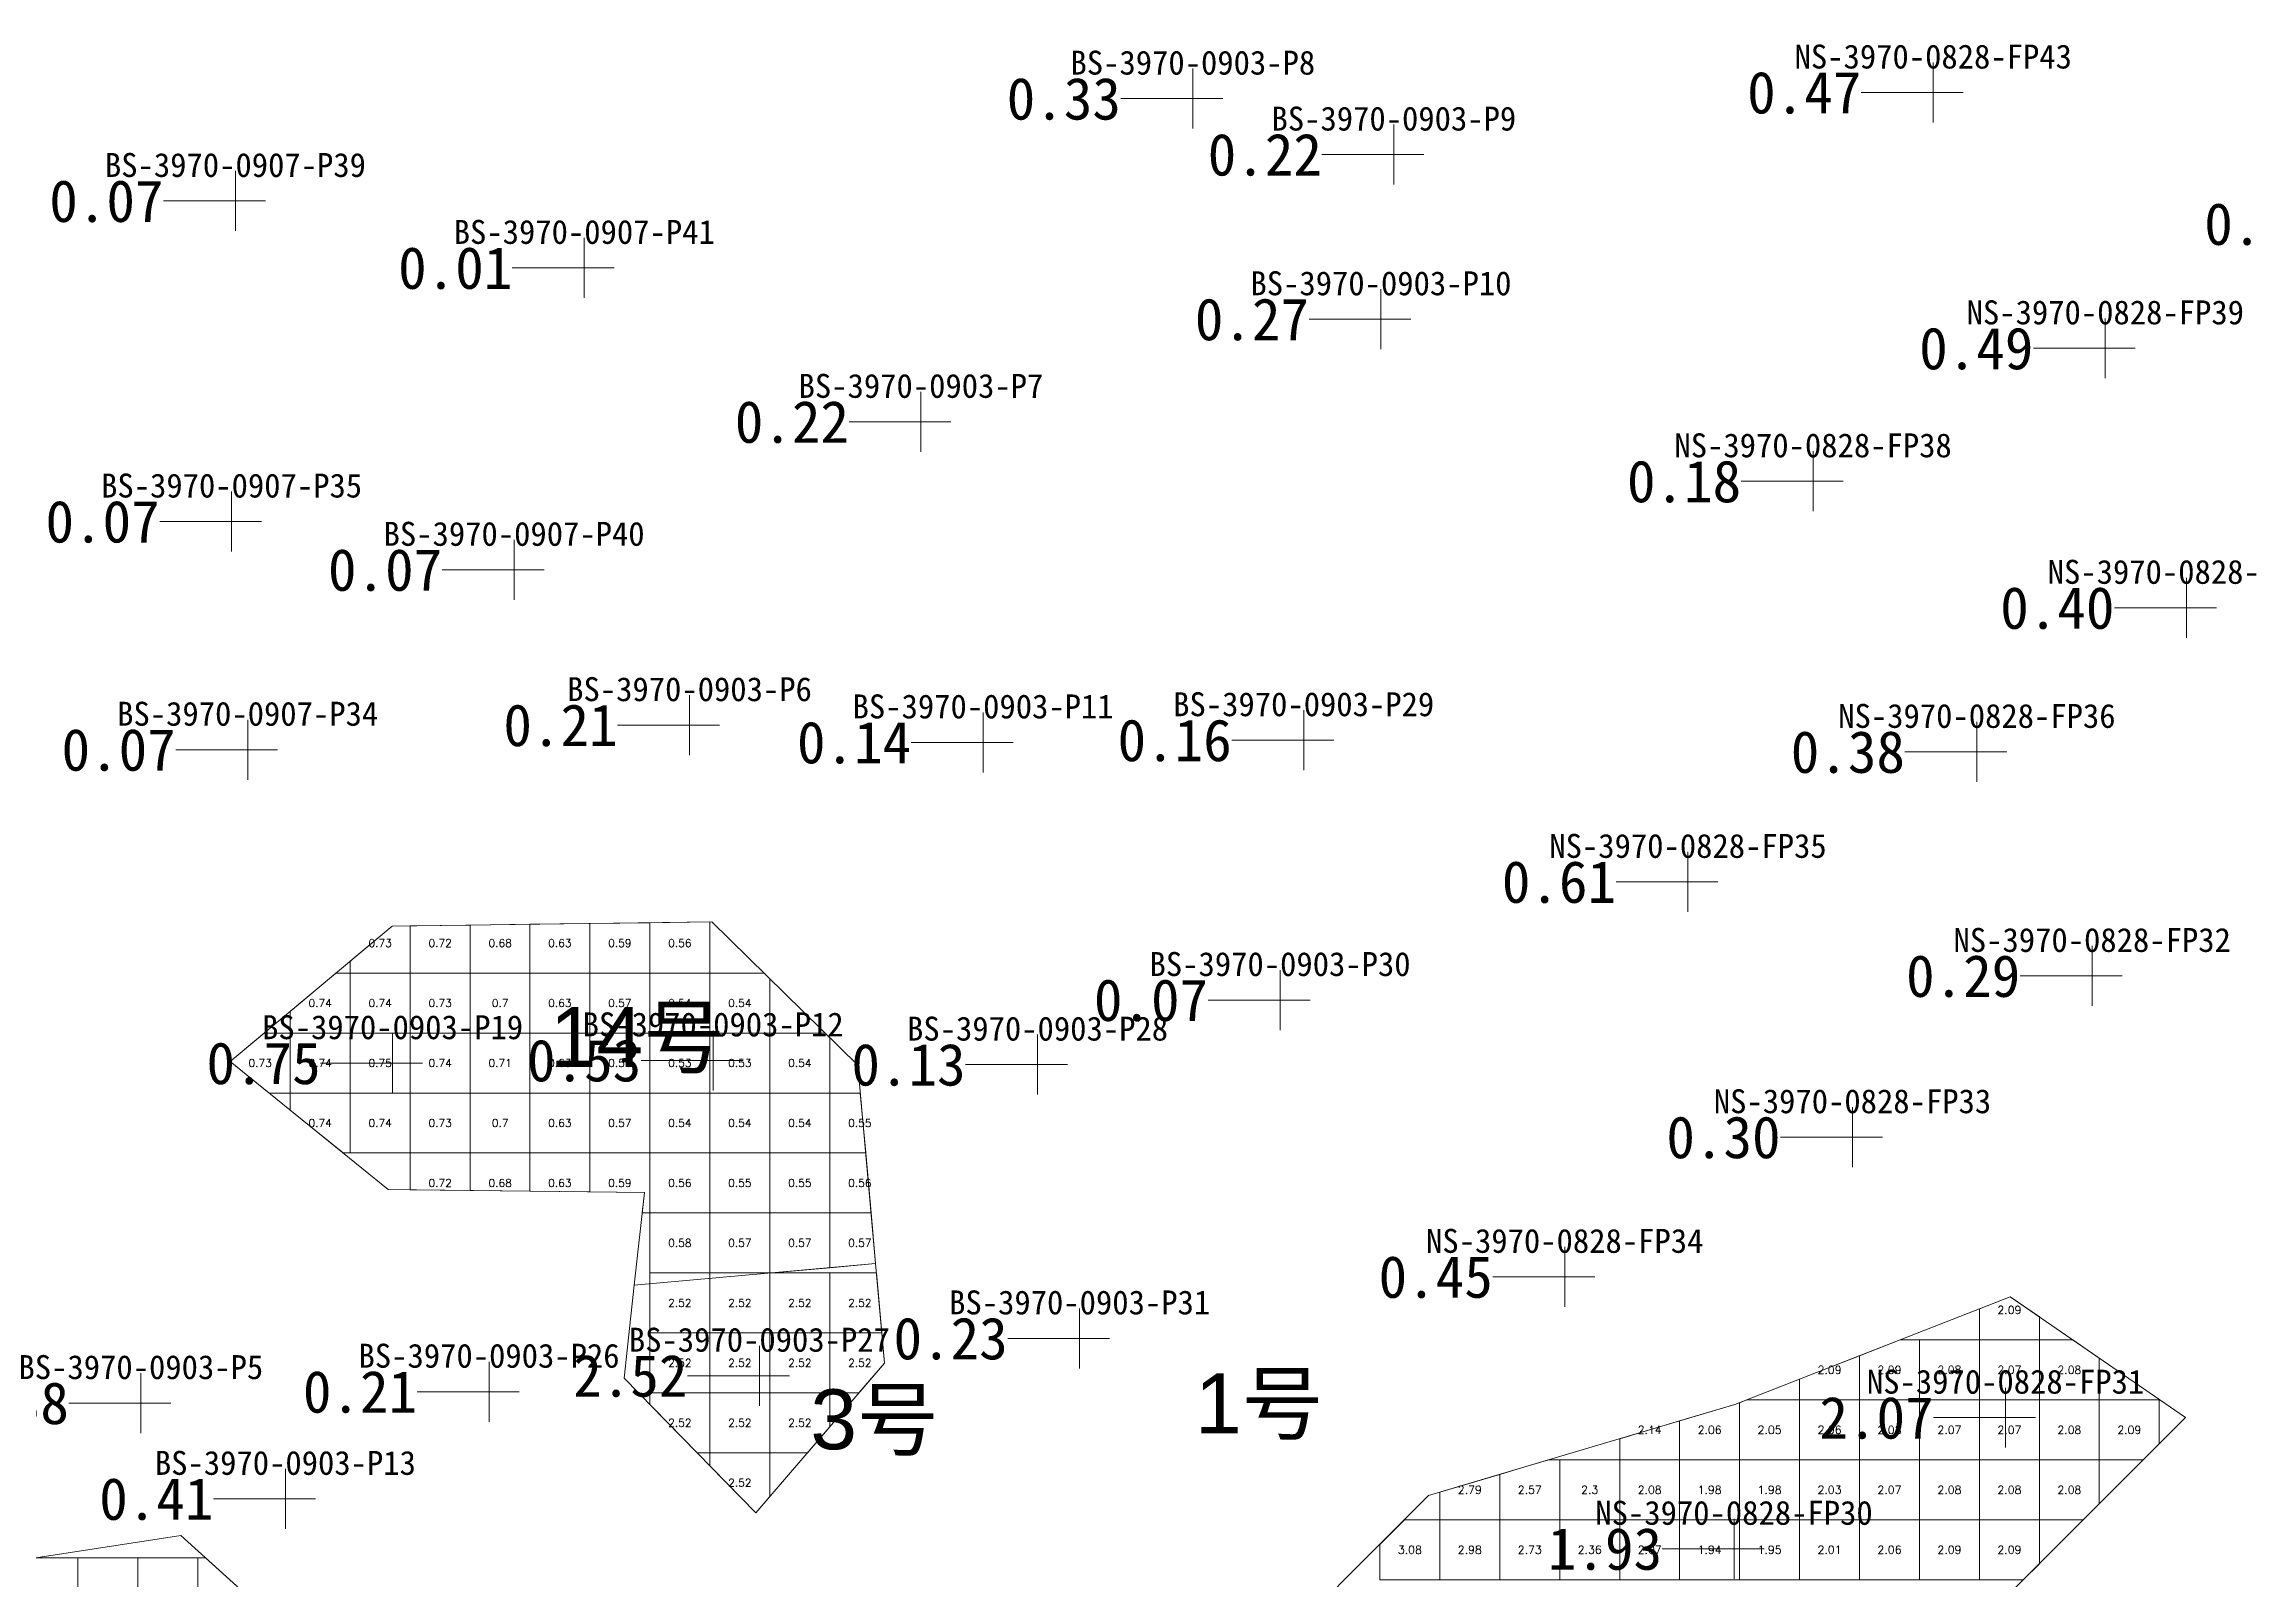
# Model space of a CAD drawing. Header units: inches. Extents: x 469759 to 470079, y 4349683 to 4349873.
# Drawn here: x 469968.78 to 470005.6, y 4349733.58 to 4349759.17 of the extents above; entities that cross this region are included whole.
import ezdxf
from ezdxf.enums import TextEntityAlignment as Align

# ---------------------------------------------------------------- set-up
doc = ezdxf.new("R2010")
doc.units = ezdxf.units.IN
doc.header["$MEASUREMENT"] = 0
for name, color, linetype, lineweight in [('3.000-999.000', 7, 'Continuous', 0), ('孔口文字', 7, 'Continuous', 0), ('点', 7, 'Continuous', 0), ('爆区方格网', 7, 'Continuous', 0), ('线条', 7, 'Continuous', 0), ('钻孔', 7, 'Continuous', 0)]:
    doc.layers.add(name, color=color, linetype=linetype, lineweight=lineweight)
doc.styles.add('3dmine_textStyle_1', font='txt.shx', dxfattribs={"height": 1, "bigfont": 'gbcbig.shx'})
doc.styles.add('3dmine_textStyle_2', font='arial.ttf', dxfattribs={"height": 1})
doc.styles.add('3dmine_textStyle_3', font='SimSun.ttf', dxfattribs={"height": 1})

msp = doc.modelspace()

# ---------------------------------------------------------------- hatches: boundary and pattern name
at = {"layer": '钻孔', "linetype": 'Continuous', "lineweight": 0, "true_color": 0x808080, "extrusion": (0, 1, 0)}
for points in [[(-469988.941, 3960.463), (-469987.941, 3960.463), (-469987.941, 3971.463), (-469988.941, 3971.463)], [(-470001.291, 3960.295), (-470000.291, 3960.295), (-470000.291, 3971.295), (-470001.291, 3971.295)], [(-469992.294, 3960.313), (-469991.294, 3960.313), (-469991.294, 3971.313), (-469992.294, 3971.313)], [(-469972.972, 3959.955), (-469971.972, 3959.955), (-469971.972, 3971.955), (-469972.972, 3971.955)], [(-469978.79, 3959.766), (-469977.79, 3959.766), (-469977.79, 3971.766), (-469978.79, 3971.766)], [(-469992.079, 3960.176), (-469991.079, 3960.176), (-469991.079, 3971.176), (-469992.079, 3971.176)], [(-470004.161, 3960.343), (-470003.161, 3960.343), (-470003.161, 3971.343), (-470004.161, 3971.343)], [(-469984.406, 3959.621), (-469983.406, 3959.621), (-469983.406, 3971.621), (-469984.406, 3971.621)], [(-469999.287, 3960.428), (-469998.287, 3960.428), (-469998.287, 3971.428), (-469999.287, 3971.428)], [(-469972.908, 3959.751), (-469971.908, 3959.751), (-469971.908, 3971.751), (-469972.908, 3971.751)], [(-469977.62, 3959.794), (-469976.62, 3959.794), (-469976.62, 3971.794), (-469977.62, 3971.794)], [(-470005.513, 3960.138), (-470004.513, 3960.138), (-470004.513, 3971.138), (-470005.513, 3971.138)], [(-469980.546, 3959.623), (-469979.546, 3959.623), (-469979.546, 3971.623), (-469980.546, 3971.623)], [(-469985.443, 3959.704), (-469984.443, 3959.704), (-469984.443, 3971.704), (-469985.443, 3971.704)], [(-469990.79, 3960.279), (-469989.79, 3960.279), (-469989.79, 3971.279), (-469990.79, 3971.279)], [(-469973.176, 3960.165), (-469972.176, 3960.165), (-469972.176, 3972.165), (-469973.176, 3972.165)], [(-470002.019, 3960.085), (-470001.019, 3960.085), (-470001.019, 3971.085), (-470002.019, 3971.085)], [(-470003.942, 3960.449), (-470002.942, 3960.449), (-470002.942, 3971.449), (-470003.942, 3971.449)], [(-469990.396, 3960.21), (-469989.396, 3960.21), (-469989.396, 3971.21), (-469990.396, 3971.21)], [(-469986.351, 3960.236), (-469985.351, 3960.236), (-469985.351, 3971.236), (-469986.351, 3971.236)], [(-469999.944, 3960.209), (-469998.944, 3960.209), (-469998.944, 3971.209), (-469999.944, 3971.209)], [(-469995.144, 3960.001), (-469994.144, 3960.001), (-469994.144, 3971.001), (-469995.144, 3971.001)], [(-469987.053, 3960.152), (-469986.053, 3960.152), (-469986.053, 3971.152), (-469987.053, 3971.152)], [(-469971.394, 3960.247), (-469970.394, 3960.247), (-469970.394, 3971.247), (-469971.394, 3971.247)], [(-469977.202, 3960.218), (-469976.202, 3960.218), (-469976.202, 3971.218), (-469977.202, 3971.218)], [(-469973.805, 3960.489), (-469972.805, 3960.489), (-469972.805, 3971.489), (-469973.805, 3971.489)]]:
    msp.add_hatch(color=8, dxfattribs=at).paths.add_polyline_path(points, flags=0)
at = {"layer": '钻孔', "linetype": 'Continuous', "lineweight": 0, "true_color": 0x00ffff, "extrusion": (0, 1, 0)}
for points in [[(-469997.2, 3960.264), (-469996.2, 3960.264), (-469996.2, 3971.264), (-469997.2, 3971.264)], [(-469975.593, 3959.671), (-469974.593, 3959.671), (-469974.593, 3971.671), (-469975.593, 3971.671)], [(-469980.94, 3960.422), (-469979.94, 3960.422), (-469979.94, 3971.422), (-469980.94, 3971.422)]]:
    msp.add_hatch(color=4, dxfattribs=at).paths.add_polyline_path(points, flags=0)
at = {"layer": '钻孔', "linetype": 'Continuous', "lineweight": 0, "true_color": 0xff0000, "extrusion": (0, 1, 0)}
for points in [[(-469981.711, 3960.212), (-469980.711, 3960.212), (-469980.711, 3971.212), (-469981.711, 3971.212)], [(-470002.497, 3960.029), (-470001.497, 3960.029), (-470001.497, 3971.029), (-470002.497, 3971.029)], [(-469997.968, 3960.006), (-469996.968, 3960.006), (-469996.968, 3971.006), (-469997.968, 3971.006)]]:
    msp.add_hatch(color=1, dxfattribs=at).paths.add_polyline_path(points, flags=0)

# ---------------------------------------------------------------- linework, layer by layer
at = {"color": 4, "linetype": 'Continuous', "lineweight": 0, "true_color": 0x00ffff, "elevation": 1985.963}
for points in [[(469974.584, 4349744.462), (469979.916, 4349744.534), (469982.353, 4349742.146), (469982.65, 4349738.833), (469978.624, 4349738.472), (469978.793, 4349740.022), (469974.522, 4349740.07), (469971.884, 4349742.203), (469974.584, 4349744.462)], [(469973.153, 4349732.408), (469971.088, 4349729.409), (469971.519, 4349727.776), (469968.46, 4349724.612), (469968.636, 4349720.901), (469967.605, 4349718.34), (469970.314, 4349716.603), (469968.57, 4349714.27), (469962.982, 4349716.896), (469960.598, 4349716.278), (469958.095, 4349713.746), (469954.885, 4349715.336), (469951.689, 4349718.375), (469955.859, 4349723.342), (469957.853, 4349725.735), (469962.88, 4349731.064), (469965.889, 4349733.504), (469971.06, 4349734.297), (469973.153, 4349732.408)]]:
    msp.add_lwpolyline(points, dxfattribs=at)
at = {"color": 1, "linetype": 'Continuous', "lineweight": 0, "true_color": 0xff0000, "elevation": 1985.963}
msp.add_lwpolyline([(469982.65, 4349738.833), (469982.799, 4349737.175), (469980.651, 4349734.677), (469978.455, 4349736.921), (469978.624, 4349738.472), (469982.65, 4349738.833)], dxfattribs=at)
at = {"layer": '3.000-999.000', "color": 1, "linetype": 'Continuous', "lineweight": 0, "true_color": 0xff0000}
msp.add_lwpolyline([(470004.497, 4349736.264), (470001.497, 4349733.264), (470000.348, 4349732.861), (469995.23, 4349731.07), (469988.06, 4349728.559), (469988.874, 4349731.964), (469991.874, 4349734.964), (469993.424, 4349735.425), (469996.98, 4349736.482), (469998.342, 4349737.015), (470001.576, 4349738.278), (470004.497, 4349736.264)], dxfattribs=at)
at = {"layer": '点', "color": 138, "linetype": 'Continuous', "lineweight": 0, "true_color": 0x004c4c}
for points, elevation in [([(469987.941, 4349757.765), (469987.941, 4349758.765)], 3971.463), ([(470000.291, 4349757.867), (470000.291, 4349758.867)], 3971.295), ([(469988.441, 4349758.265), (469987.441, 4349758.265)], 3971.463), ([(470000.791, 4349758.367), (469999.791, 4349758.367)], 3971.295), ([(469991.294, 4349756.832), (469991.294, 4349757.832)], 3971.313), ([(469991.794, 4349757.332), (469990.794, 4349757.332)], 3971.313), ([(469971.972, 4349756.058), (469971.972, 4349757.058)], 3971.955), ([(469972.472, 4349756.558), (469971.472, 4349756.558)], 3971.955), ([(469977.79, 4349754.942), (469977.79, 4349755.942)], 3971.766), ([(469978.29, 4349755.442), (469977.29, 4349755.442)], 3971.766), ([(469991.079, 4349754.085), (469991.079, 4349755.085)], 3971.176), ([(469991.579, 4349754.585), (469990.579, 4349754.585)], 3971.176), ([(470003.161, 4349753.6), (470003.161, 4349754.6)], 3971.343), ([(470003.661, 4349754.1), (470002.661, 4349754.1)], 3971.343), ([(469983.406, 4349752.374), (469983.406, 4349753.374)], 3971.621), ([(469983.906, 4349752.874), (469982.906, 4349752.874)], 3971.621), ([(469998.287, 4349751.382), (469998.287, 4349752.382)], 3971.428), ([(469971.908, 4349750.711), (469971.908, 4349751.711)], 3971.751), ([(469998.787, 4349751.882), (469997.787, 4349751.882)], 3971.428), ([(469972.408, 4349751.211), (469971.408, 4349751.211)], 3971.751), ([(469976.62, 4349749.906), (469976.62, 4349750.906)], 3971.794), ([(469977.12, 4349750.406), (469976.12, 4349750.406)], 3971.794), ([(470004.513, 4349749.272), (470004.513, 4349750.272)], 3971.138), ([(470005.013, 4349749.772), (470004.013, 4349749.772)], 3971.138), ([(469979.546, 4349747.315), (469979.546, 4349748.315)], 3971.623), ([(469972.176, 4349746.905), (469972.176, 4349747.905)], 3972.165), ([(469984.443, 4349747.027), (469984.443, 4349748.027)], 3971.704), ([(469989.79, 4349747.064), (469989.79, 4349748.064)], 3971.279), ([(470001.019, 4349746.869), (470001.019, 4349747.869)], 3971.085), ([(469980.046, 4349747.815), (469979.046, 4349747.815)], 3971.623), ([(469984.943, 4349747.527), (469983.943, 4349747.527)], 3971.704), ([(469990.29, 4349747.564), (469989.29, 4349747.564)], 3971.279), ([(469972.676, 4349747.405), (469971.676, 4349747.405)], 3972.165), ([(470001.519, 4349747.369), (470000.519, 4349747.369)], 3971.085), ([(469996.2, 4349744.701), (469996.2, 4349745.701)], 3971.264), ([(469996.7, 4349745.201), (469995.7, 4349745.201)], 3971.264), ([(470002.942, 4349743.132), (470002.942, 4349744.132)], 3971.449), ([(469989.396, 4349742.73), (469989.396, 4349743.73)], 3971.21), ([(470003.442, 4349743.632), (470002.442, 4349743.632)], 3971.449), ([(469989.896, 4349743.23), (469988.896, 4349743.23)], 3971.21), ([(469979.94, 4349741.723), (469979.94, 4349742.723)], 3971.422), ([(469974.593, 4349741.677), (469974.593, 4349742.677)], 3971.671), ([(469985.351, 4349741.653), (469985.351, 4349742.653)], 3971.236), ([(469975.093, 4349742.177), (469974.093, 4349742.177)], 3971.671), ([(469980.44, 4349742.223), (469979.44, 4349742.223)], 3971.422), ([(469985.851, 4349742.153), (469984.851, 4349742.153)], 3971.236), ([(469998.944, 4349740.442), (469998.944, 4349741.442)], 3971.209), ([(469999.444, 4349740.942), (469998.444, 4349740.942)], 3971.209), ([(469994.144, 4349738.113), (469994.144, 4349739.113)], 3971.001), ([(469994.644, 4349738.613), (469993.644, 4349738.613)], 3971.001), ([(469986.053, 4349737.086), (469986.053, 4349738.086)], 3971.152), ([(469986.553, 4349737.586), (469985.553, 4349737.586)], 3971.152), ([(469976.202, 4349736.197), (469976.202, 4349737.197)], 3971.218), ([(469980.711, 4349736.464), (469980.711, 4349737.464)], 3971.212), ([(469970.394, 4349736.007), (469970.394, 4349737.007)], 3971.247), ([(469981.211, 4349736.964), (469980.211, 4349736.964)], 3971.212), ([(469970.894, 4349736.507), (469969.894, 4349736.507)], 3971.247), ([(469976.702, 4349736.697), (469975.702, 4349736.697)], 3971.218), ([(470001.497, 4349735.764), (470001.497, 4349736.764)], 3971.029), ([(470001.997, 4349736.264), (470000.997, 4349736.264)], 3971.029), ([(469972.805, 4349734.41), (469972.805, 4349735.41)], 3971.489), ([(469973.305, 4349734.91), (469972.305, 4349734.91)], 3971.489), ([(469996.968, 4349733.577), (469996.968, 4349734.577)], 3971.006), ([(469997.468, 4349734.077), (469996.468, 4349734.077)], 3971.006)]:
    msp.add_lwpolyline(points, dxfattribs=dict(at, elevation=elevation))
at = {"layer": '爆区方格网', "color": 4, "linetype": 'Continuous', "lineweight": 0, "true_color": 0x00ffff}
for points, elevation in [([(469974.885, 4349743.679), (469973.885, 4349743.679), (469973.885, 4349743.877), (469974.584, 4349744.462), (469974.885, 4349744.466), (469974.885, 4349743.679)], 3971.671), ([(469975.885, 4349743.679), (469974.885, 4349743.679), (469974.885, 4349744.466), (469975.885, 4349744.48), (469975.885, 4349743.679)], 3971.671), ([(469976.885, 4349743.679), (469975.885, 4349743.679), (469975.885, 4349744.48), (469976.885, 4349744.493), (469976.885, 4349743.679)], 3971.671), ([(469977.885, 4349743.679), (469976.885, 4349743.679), (469976.885, 4349744.493), (469977.885, 4349744.507), (469977.885, 4349743.679)], 3971.671), ([(469978.885, 4349743.679), (469977.885, 4349743.679), (469977.885, 4349744.507), (469978.885, 4349744.52), (469978.885, 4349743.679)], 3971.671), ([(469979.885, 4349743.679), (469978.885, 4349743.679), (469978.885, 4349744.52), (469979.885, 4349744.534), (469979.885, 4349743.679)], 3971.671), ([(469973.885, 4349742.679), (469972.885, 4349742.679), (469972.885, 4349743.04), (469973.648, 4349743.679), (469973.885, 4349743.679), (469973.885, 4349742.679)], 3971.671), ([(469974.885, 4349742.679), (469973.885, 4349742.679), (469973.885, 4349743.679), (469974.885, 4349743.679), (469974.885, 4349742.679)], 3971.671), ([(469975.885, 4349742.679), (469974.885, 4349742.679), (469974.885, 4349743.679), (469975.885, 4349743.679), (469975.885, 4349742.679)], 3971.671), ([(469976.885, 4349742.679), (469975.885, 4349742.679), (469975.885, 4349743.679), (469976.885, 4349743.679), (469976.885, 4349742.679)], 3971.671), ([(469977.885, 4349742.679), (469976.885, 4349742.679), (469976.885, 4349743.679), (469977.885, 4349743.679), (469977.885, 4349742.679)], 3971.671), ([(469978.885, 4349742.679), (469977.885, 4349742.679), (469977.885, 4349743.679), (469978.885, 4349743.679), (469978.885, 4349742.679)], 3971.671), ([(469979.885, 4349742.679), (469978.885, 4349742.679), (469978.885, 4349743.679), (469979.885, 4349743.679), (469979.885, 4349742.679)], 3971.671), ([(469980.885, 4349743.584), (469980.885, 4349742.679), (469979.885, 4349742.679), (469979.885, 4349743.679), (469980.789, 4349743.679), (469980.885, 4349743.584)], 3971.671), ([(469972.885, 4349741.679), (469972.533, 4349741.679), (469971.885, 4349742.202), (469971.885, 4349742.204), (469972.452, 4349742.679), (469972.885, 4349742.679), (469972.885, 4349741.679)], 3971.671), ([(469973.885, 4349741.679), (469972.885, 4349741.679), (469972.885, 4349742.679), (469973.885, 4349742.679), (469973.885, 4349741.679)], 3971.671), ([(469974.885, 4349741.679), (469973.885, 4349741.679), (469973.885, 4349742.679), (469974.885, 4349742.679), (469974.885, 4349741.679)], 3971.671), ([(469975.885, 4349741.679), (469974.885, 4349741.679), (469974.885, 4349742.679), (469975.885, 4349742.679), (469975.885, 4349741.679)], 3971.671), ([(469976.885, 4349741.679), (469975.885, 4349741.679), (469975.885, 4349742.679), (469976.885, 4349742.679), (469976.885, 4349741.679)], 3971.671), ([(469977.885, 4349741.679), (469976.885, 4349741.679), (469976.885, 4349742.679), (469977.885, 4349742.679), (469977.885, 4349741.679)], 3971.671), ([(469978.885, 4349741.679), (469977.885, 4349741.679), (469977.885, 4349742.679), (469978.885, 4349742.679), (469978.885, 4349741.679)], 3971.671), ([(469979.885, 4349741.679), (469978.885, 4349741.679), (469978.885, 4349742.679), (469979.885, 4349742.679), (469979.885, 4349741.679)], 3971.671), ([(469980.885, 4349741.679), (469979.885, 4349741.679), (469979.885, 4349742.679), (469980.885, 4349742.679), (469980.885, 4349741.679)], 3971.671), ([(469981.885, 4349742.604), (469981.885, 4349741.679), (469980.885, 4349741.679), (469980.885, 4349742.679), (469981.809, 4349742.679), (469981.885, 4349742.604)], 3971.671), ([(469973.885, 4349740.679), (469973.77, 4349740.679), (469972.885, 4349741.394), (469972.885, 4349741.679), (469973.885, 4349741.679), (469973.885, 4349740.679)], 3971.671), ([(469974.885, 4349740.679), (469973.885, 4349740.679), (469973.885, 4349741.679), (469974.885, 4349741.679), (469974.885, 4349740.679)], 3971.671), ([(469975.885, 4349740.679), (469974.885, 4349740.679), (469974.885, 4349741.679), (469975.885, 4349741.679), (469975.885, 4349740.679)], 3971.671), ([(469976.885, 4349740.679), (469975.885, 4349740.679), (469975.885, 4349741.679), (469976.885, 4349741.679), (469976.885, 4349740.679)], 3971.671), ([(469977.885, 4349740.679), (469976.885, 4349740.679), (469976.885, 4349741.679), (469977.885, 4349741.679), (469977.885, 4349740.679)], 3971.671), ([(469978.885, 4349740.679), (469977.885, 4349740.679), (469977.885, 4349741.679), (469978.885, 4349741.679), (469978.885, 4349740.679)], 3971.671), ([(469979.885, 4349740.679), (469978.885, 4349740.679), (469978.885, 4349741.679), (469979.885, 4349741.679), (469979.885, 4349740.679)], 3971.671), ([(469980.885, 4349740.679), (469979.885, 4349740.679), (469979.885, 4349741.679), (469980.885, 4349741.679), (469980.885, 4349740.679)], 3971.671), ([(469981.885, 4349740.679), (469980.885, 4349740.679), (469980.885, 4349741.679), (469981.885, 4349741.679), (469981.885, 4349740.679)], 3971.671), ([(469982.484, 4349740.679), (469981.885, 4349740.679), (469981.885, 4349741.679), (469982.394, 4349741.679), (469982.484, 4349740.679)], 3971.671), ([(469975.885, 4349740.055), (469974.885, 4349740.066), (469974.885, 4349740.679), (469975.885, 4349740.679), (469975.885, 4349740.055)], 3971.671), ([(469976.885, 4349740.044), (469975.885, 4349740.055), (469975.885, 4349740.679), (469976.885, 4349740.679), (469976.885, 4349740.044)], 3971.671), ([(469977.885, 4349740.033), (469976.885, 4349740.044), (469976.885, 4349740.679), (469977.885, 4349740.679), (469977.885, 4349740.033)], 3971.671), ([(469978.885, 4349739.679), (469978.756, 4349739.679), (469978.793, 4349740.022), (469977.885, 4349740.033), (469977.885, 4349740.679), (469978.885, 4349740.679), (469978.885, 4349739.679)], 3971.671), ([(469979.885, 4349739.679), (469978.885, 4349739.679), (469978.885, 4349740.679), (469979.885, 4349740.679), (469979.885, 4349739.679)], 3971.671), ([(469980.885, 4349739.679), (469979.885, 4349739.679), (469979.885, 4349740.679), (469980.885, 4349740.679), (469980.885, 4349739.679)], 3971.671), ([(469981.885, 4349739.679), (469980.885, 4349739.679), (469980.885, 4349740.679), (469981.885, 4349740.679), (469981.885, 4349739.679)], 3971.671), ([(469982.574, 4349739.679), (469981.885, 4349739.679), (469981.885, 4349740.679), (469982.484, 4349740.679), (469982.574, 4349739.679)], 3971.671), ([(469979.885, 4349738.679), (469978.885, 4349738.679), (469978.885, 4349739.679), (469979.885, 4349739.679), (469979.885, 4349738.679)], 3971.671), ([(469980.885, 4349738.679), (469979.885, 4349738.679), (469979.885, 4349739.679), (469980.885, 4349739.679), (469980.885, 4349738.679)], 3971.671), ([(469981.885, 4349738.764), (469980.93, 4349738.679), (469980.885, 4349738.679), (469980.885, 4349739.679), (469981.885, 4349739.679), (469981.885, 4349738.764)], 3971.671), ([(469982.65, 4349738.833), (469981.885, 4349738.764), (469981.885, 4349739.679), (469982.574, 4349739.679), (469982.65, 4349738.833)], 3971.671), ([(469969.344, 4349732.924), (469968.344, 4349732.924), (469968.344, 4349733.88), (469968.627, 4349733.924), (469969.344, 4349733.924), (469969.344, 4349732.924)], 3971.501), ([(469970.344, 4349732.924), (469969.344, 4349732.924), (469969.344, 4349733.924), (469970.344, 4349733.924), (469970.344, 4349732.924)], 3971.501), ([(469971.344, 4349732.924), (469970.344, 4349732.924), (469970.344, 4349733.924), (469971.344, 4349733.924), (469971.344, 4349732.924)], 3971.501), ([(469972.344, 4349733.138), (469972.344, 4349732.924), (469971.344, 4349732.924), (469971.344, 4349733.924), (469971.473, 4349733.924), (469972.344, 4349733.138)], 3971.501)]:
    msp.add_lwpolyline(points, dxfattribs=dict(at, elevation=elevation))
at = {"layer": '爆区方格网', "color": 1, "linetype": 'Continuous', "lineweight": 0, "true_color": 0xff0000}
for points, elevation in [([(469979.885, 4349737.678), (469978.885, 4349737.678), (469978.885, 4349738.678), (469979.885, 4349738.678), (469979.885, 4349737.678)], 3971.212), ([(469980.885, 4349737.678), (469979.885, 4349737.678), (469979.885, 4349738.678), (469980.885, 4349738.678), (469980.885, 4349737.678)], 3971.212), ([(469981.885, 4349737.678), (469980.885, 4349737.678), (469980.885, 4349738.678), (469981.885, 4349738.678), (469981.885, 4349737.678)], 3971.212), ([(469982.754, 4349737.678), (469981.885, 4349737.678), (469981.885, 4349738.678), (469982.664, 4349738.678), (469982.754, 4349737.678)], 3971.212), ([(470002.061, 4349737.944), (470002.061, 4349737.56), (470001.061, 4349737.56), (470001.061, 4349738.077), (470001.576, 4349738.278), (470002.061, 4349737.944)], 3971.029), ([(469979.885, 4349736.678), (469978.885, 4349736.678), (469978.885, 4349737.678), (469979.885, 4349737.678), (469979.885, 4349736.678)], 3971.212), ([(469980.885, 4349736.678), (469979.885, 4349736.678), (469979.885, 4349737.678), (469980.885, 4349737.678), (469980.885, 4349736.678)], 3971.212), ([(469981.885, 4349736.678), (469980.885, 4349736.678), (469980.885, 4349737.678), (469981.885, 4349737.678), (469981.885, 4349736.678)], 3971.212), ([(469982.799, 4349737.175), (469982.372, 4349736.678), (469981.885, 4349736.678), (469981.885, 4349737.678), (469982.754, 4349737.678), (469982.799, 4349737.175)], 3971.212), ([(470000.061, 4349736.56), (469999.061, 4349736.56), (469999.061, 4349737.296), (469999.738, 4349737.56), (470000.061, 4349737.56), (470000.061, 4349736.56)], 3971.029), ([(470001.061, 4349736.56), (470000.061, 4349736.56), (470000.061, 4349737.56), (470001.061, 4349737.56), (470001.061, 4349736.56)], 3971.029), ([(470002.061, 4349736.56), (470001.061, 4349736.56), (470001.061, 4349737.56), (470002.061, 4349737.56), (470002.061, 4349736.56)], 3971.029), ([(470003.061, 4349737.254), (470003.061, 4349736.56), (470002.061, 4349736.56), (470002.061, 4349737.56), (470002.617, 4349737.56), (470003.061, 4349737.254)], 3971.029), ([(469999.061, 4349736.56), (469998.061, 4349736.56), (469998.061, 4349736.905), (469998.342, 4349737.015), (469999.061, 4349737.296), (469999.061, 4349736.56)], 3971.029), ([(469979.885, 4349735.678), (469979.672, 4349735.678), (469978.885, 4349736.482), (469978.885, 4349736.678), (469979.885, 4349736.678), (469979.885, 4349735.678)], 3971.212), ([(469980.885, 4349735.678), (469979.885, 4349735.678), (469979.885, 4349736.678), (469980.885, 4349736.678), (469980.885, 4349735.678)], 3971.212), ([(469981.885, 4349736.112), (469981.512, 4349735.678), (469980.885, 4349735.678), (469980.885, 4349736.678), (469981.885, 4349736.678), (469981.885, 4349736.112)], 3971.212), ([(469997.061, 4349735.56), (469996.061, 4349735.56), (469996.061, 4349736.209), (469996.98, 4349736.482), (469997.061, 4349736.514), (469997.061, 4349735.56)], 3971.029), ([(469998.061, 4349735.56), (469997.061, 4349735.56), (469997.061, 4349736.514), (469997.179, 4349736.56), (469998.061, 4349736.56), (469998.061, 4349735.56)], 3971.029), ([(469999.061, 4349735.56), (469998.061, 4349735.56), (469998.061, 4349736.56), (469999.061, 4349736.56), (469999.061, 4349735.56)], 3971.029), ([(470000.061, 4349735.56), (469999.061, 4349735.56), (469999.061, 4349736.56), (470000.061, 4349736.56), (470000.061, 4349735.56)], 3971.029), ([(470001.061, 4349735.56), (470000.061, 4349735.56), (470000.061, 4349736.56), (470001.061, 4349736.56), (470001.061, 4349735.56)], 3971.029), ([(470002.061, 4349735.56), (470001.061, 4349735.56), (470001.061, 4349736.56), (470002.061, 4349736.56), (470002.061, 4349735.56)], 3971.029), ([(470003.061, 4349735.56), (470002.061, 4349735.56), (470002.061, 4349736.56), (470003.061, 4349736.56), (470003.061, 4349735.56)], 3971.029), ([(470004.061, 4349735.828), (470003.793, 4349735.56), (470003.061, 4349735.56), (470003.061, 4349736.56), (470004.061, 4349736.56), (470004.061, 4349735.828)], 3971.029), ([(469996.061, 4349735.56), (469995.061, 4349735.56), (469995.061, 4349735.912), (469996.061, 4349736.209), (469996.061, 4349735.56)], 3971.029), ([(469980.885, 4349734.948), (469980.652, 4349734.678), (469980.65, 4349734.678), (469979.885, 4349735.46), (469979.885, 4349735.678), (469980.885, 4349735.678), (469980.885, 4349734.948)], 3971.212), ([(469994.061, 4349734.56), (469993.061, 4349734.56), (469993.061, 4349735.317), (469993.424, 4349735.425), (469993.879, 4349735.56), (469994.061, 4349735.56), (469994.061, 4349734.56)], 3971.029), ([(469995.061, 4349734.56), (469994.061, 4349734.56), (469994.061, 4349735.56), (469995.061, 4349735.56), (469995.061, 4349734.56)], 3971.029), ([(469996.061, 4349734.56), (469995.061, 4349734.56), (469995.061, 4349735.56), (469996.061, 4349735.56), (469996.061, 4349734.56)], 3971.029), ([(469997.061, 4349734.56), (469996.061, 4349734.56), (469996.061, 4349735.56), (469997.061, 4349735.56), (469997.061, 4349734.56)], 3971.029), ([(469998.061, 4349734.56), (469997.061, 4349734.56), (469997.061, 4349735.56), (469998.061, 4349735.56), (469998.061, 4349734.56)], 3971.029), ([(469999.061, 4349734.56), (469998.061, 4349734.56), (469998.061, 4349735.56), (469999.061, 4349735.56), (469999.061, 4349734.56)], 3971.029), ([(470000.061, 4349734.56), (469999.061, 4349734.56), (469999.061, 4349735.56), (470000.061, 4349735.56), (470000.061, 4349734.56)], 3971.029), ([(470001.061, 4349734.56), (470000.061, 4349734.56), (470000.061, 4349735.56), (470001.061, 4349735.56), (470001.061, 4349734.56)], 3971.029), ([(470002.061, 4349734.56), (470001.061, 4349734.56), (470001.061, 4349735.56), (470002.061, 4349735.56), (470002.061, 4349734.56)], 3971.029), ([(470003.061, 4349734.828), (470002.793, 4349734.56), (470002.061, 4349734.56), (470002.061, 4349735.56), (470003.061, 4349735.56), (470003.061, 4349734.828)], 3971.029), ([(469993.061, 4349734.56), (469992.061, 4349734.56), (469992.061, 4349735.019), (469993.061, 4349735.317), (469993.061, 4349734.56)], 3971.029), ([(469992.061, 4349733.56), (469991.061, 4349733.56), (469991.061, 4349734.151), (469991.47, 4349734.56), (469992.061, 4349734.56), (469992.061, 4349733.56)], 3971.029), ([(469993.061, 4349733.56), (469992.061, 4349733.56), (469992.061, 4349734.56), (469993.061, 4349734.56), (469993.061, 4349733.56)], 3971.029), ([(469994.061, 4349733.56), (469993.061, 4349733.56), (469993.061, 4349734.56), (469994.061, 4349734.56), (469994.061, 4349733.56)], 3971.029), ([(469995.061, 4349733.56), (469994.061, 4349733.56), (469994.061, 4349734.56), (469995.061, 4349734.56), (469995.061, 4349733.56)], 3971.029), ([(469996.061, 4349733.56), (469995.061, 4349733.56), (469995.061, 4349734.56), (469996.061, 4349734.56), (469996.061, 4349733.56)], 3971.029), ([(469997.061, 4349733.56), (469996.061, 4349733.56), (469996.061, 4349734.56), (469997.061, 4349734.56), (469997.061, 4349733.56)], 3971.029), ([(469998.061, 4349733.56), (469997.061, 4349733.56), (469997.061, 4349734.56), (469998.061, 4349734.56), (469998.061, 4349733.56)], 3971.029), ([(469999.061, 4349733.56), (469998.061, 4349733.56), (469998.061, 4349734.56), (469999.061, 4349734.56), (469999.061, 4349733.56)], 3971.029), ([(470000.061, 4349733.56), (469999.061, 4349733.56), (469999.061, 4349734.56), (470000.061, 4349734.56), (470000.061, 4349733.56)], 3971.029), ([(470001.061, 4349733.56), (470000.061, 4349733.56), (470000.061, 4349734.56), (470001.061, 4349734.56), (470001.061, 4349733.56)], 3971.029), ([(470002.061, 4349733.828), (470001.793, 4349733.56), (470001.061, 4349733.56), (470001.061, 4349734.56), (470002.061, 4349734.56), (470002.061, 4349733.828)], 3971.029)]:
    msp.add_lwpolyline(points, dxfattribs=dict(at, elevation=elevation))
at = {"layer": '线条', "color": 138, "linetype": 'Continuous', "lineweight": 0, "true_color": 0x004c4c}
for points, elevation in [([(469987.941, 4349758.265), (469987.941, 4349758.265), (469987.941, 4349758.265)], 3971.463), ([(470000.291, 4349758.367), (470000.291, 4349758.367), (470000.291, 4349758.367)], 3971.295), ([(469991.294, 4349757.332), (469991.294, 4349757.332), (469991.294, 4349757.332)], 3971.313), ([(469971.972, 4349756.558), (469971.972, 4349756.558), (469971.972, 4349756.558)], 3971.955), ([(469977.79, 4349755.442), (469977.79, 4349755.442), (469977.79, 4349755.442)], 3971.766), ([(469991.079, 4349754.585), (469991.079, 4349754.585), (469991.079, 4349754.585)], 3971.176), ([(470003.161, 4349754.1), (470003.161, 4349754.1), (470003.161, 4349754.1)], 3971.343), ([(469983.406, 4349752.874), (469983.406, 4349752.874), (469983.406, 4349752.874)], 3971.621), ([(469998.287, 4349751.882), (469998.287, 4349751.882), (469998.287, 4349751.882)], 3971.428), ([(469971.908, 4349751.211), (469971.908, 4349751.211), (469971.908, 4349751.211)], 3971.751), ([(469976.62, 4349750.406), (469976.62, 4349750.406), (469976.62, 4349750.406)], 3971.794), ([(470004.513, 4349749.772), (470004.513, 4349749.772), (470004.513, 4349749.772)], 3971.138), ([(469979.546, 4349747.815), (469979.546, 4349747.815), (469979.546, 4349747.815)], 3971.623), ([(469984.443, 4349747.527), (469984.443, 4349747.527), (469984.443, 4349747.527)], 3971.704), ([(469989.79, 4349747.564), (469989.79, 4349747.564), (469989.79, 4349747.564)], 3971.279), ([(469972.176, 4349747.405), (469972.176, 4349747.405), (469972.176, 4349747.405)], 3972.165), ([(470001.019, 4349747.369), (470001.019, 4349747.369), (470001.019, 4349747.369)], 3971.085), ([(469996.2, 4349745.201), (469996.2, 4349745.201), (469996.2, 4349745.201)], 3971.264), ([(470002.942, 4349743.632), (470002.942, 4349743.632), (470002.942, 4349743.632)], 3971.449), ([(469989.396, 4349743.23), (469989.396, 4349743.23), (469989.396, 4349743.23)], 3971.21), ([(469974.593, 4349742.177), (469974.593, 4349742.177), (469974.593, 4349742.177)], 3971.671), ([(469979.94, 4349742.223), (469979.94, 4349742.223), (469979.94, 4349742.223)], 3971.422), ([(469985.351, 4349742.153), (469985.351, 4349742.153), (469985.351, 4349742.153)], 3971.236), ([(469998.944, 4349740.942), (469998.944, 4349740.942), (469998.944, 4349740.942)], 3971.209), ([(469994.144, 4349738.613), (469994.144, 4349738.613), (469994.144, 4349738.613)], 3971.001), ([(469986.053, 4349737.586), (469986.053, 4349737.586), (469986.053, 4349737.586)], 3971.152), ([(469980.711, 4349736.964), (469980.711, 4349736.964), (469980.711, 4349736.964)], 3971.212), ([(469970.394, 4349736.507), (469970.394, 4349736.507), (469970.394, 4349736.507)], 3971.247), ([(469976.202, 4349736.697), (469976.202, 4349736.697), (469976.202, 4349736.697)], 3971.218), ([(470001.497, 4349736.264), (470001.497, 4349736.264), (470001.497, 4349736.264)], 3971.029), ([(469972.805, 4349734.91), (469972.805, 4349734.91), (469972.805, 4349734.91)], 3971.489), ([(469996.968, 4349734.077), (469996.968, 4349734.077), (469996.968, 4349734.077)], 3971.006)]:
    msp.add_lwpolyline(points, dxfattribs=dict(at, elevation=elevation))
at = {"layer": '钻孔', "color": 8, "linetype": 'Continuous', "lineweight": 0, "true_color": 0x808080}
for points, elevation in [([(469987.941, 4349758.265), (469986.741, 4349758.265)], 3971.463), ([(469987.941, 4349758.265), (469986.741, 4349758.265)], 3960.463), ([(470000.291, 4349758.367), (469999.091, 4349758.367)], 3971.295), ([(470000.291, 4349758.367), (469999.091, 4349758.367)], 3960.295), ([(469991.294, 4349757.332), (469990.094, 4349757.332)], 3971.313), ([(469991.294, 4349757.332), (469990.094, 4349757.332)], 3960.313), ([(469971.972, 4349756.558), (469970.772, 4349756.558)], 3971.955), ([(469971.972, 4349756.558), (469970.772, 4349756.558)], 3959.955), ([(469977.79, 4349755.442), (469976.59, 4349755.442)], 3971.766), ([(469977.79, 4349755.442), (469976.59, 4349755.442)], 3959.766), ([(469991.079, 4349754.585), (469989.879, 4349754.585)], 3971.176), ([(469991.079, 4349754.585), (469989.879, 4349754.585)], 3960.176), ([(470003.161, 4349754.1), (470001.961, 4349754.1)], 3971.343), ([(470003.161, 4349754.1), (470001.961, 4349754.1)], 3960.343), ([(469983.406, 4349752.874), (469982.206, 4349752.874)], 3971.621), ([(469983.406, 4349752.874), (469982.206, 4349752.874)], 3959.621), ([(469998.287, 4349751.882), (469997.087, 4349751.882)], 3971.428), ([(469998.287, 4349751.882), (469997.087, 4349751.882)], 3960.428), ([(469971.908, 4349751.211), (469970.708, 4349751.211)], 3971.751), ([(469971.908, 4349751.211), (469970.708, 4349751.211)], 3959.751), ([(469976.62, 4349750.406), (469975.42, 4349750.406)], 3971.794), ([(469976.62, 4349750.406), (469975.42, 4349750.406)], 3959.794), ([(470004.513, 4349749.772), (470003.313, 4349749.772)], 3971.138), ([(470004.513, 4349749.772), (470003.313, 4349749.772)], 3960.138), ([(469979.546, 4349747.815), (469978.346, 4349747.815)], 3971.623), ([(469979.546, 4349747.815), (469978.346, 4349747.815)], 3959.623), ([(469984.443, 4349747.527), (469983.243, 4349747.527)], 3971.704), ([(469984.443, 4349747.527), (469983.243, 4349747.527)], 3959.704), ([(469989.79, 4349747.564), (469988.59, 4349747.564)], 3971.279), ([(469989.79, 4349747.564), (469988.59, 4349747.564)], 3960.279), ([(469972.176, 4349747.405), (469970.976, 4349747.405)], 3972.165), ([(469972.176, 4349747.405), (469970.976, 4349747.405)], 3960.165), ([(470001.019, 4349747.369), (469999.819, 4349747.369)], 3971.085), ([(470001.019, 4349747.369), (469999.819, 4349747.369)], 3960.085), ([(470002.942, 4349743.632), (470001.742, 4349743.632)], 3971.449), ([(470002.942, 4349743.632), (470001.742, 4349743.632)], 3960.449), ([(469989.396, 4349743.23), (469988.196, 4349743.23)], 3971.21), ([(469989.396, 4349743.23), (469988.196, 4349743.23)], 3960.21), ([(469985.351, 4349742.153), (469984.151, 4349742.153)], 3971.236), ([(469985.351, 4349742.153), (469984.151, 4349742.153)], 3960.236), ([(469998.944, 4349740.942), (469997.744, 4349740.942)], 3971.209), ([(469998.944, 4349740.942), (469997.744, 4349740.942)], 3960.209), ([(469994.144, 4349738.613), (469992.944, 4349738.613)], 3971.001), ([(469994.144, 4349738.613), (469992.944, 4349738.613)], 3960.001), ([(469986.053, 4349737.586), (469984.853, 4349737.586)], 3971.152), ([(469986.053, 4349737.586), (469984.853, 4349737.586)], 3960.152), ([(469970.394, 4349736.507), (469969.194, 4349736.507)], 3971.247), ([(469970.394, 4349736.507), (469969.194, 4349736.507)], 3960.247), ([(469976.202, 4349736.697), (469975.002, 4349736.697)], 3971.218), ([(469976.202, 4349736.697), (469975.002, 4349736.697)], 3960.218), ([(469972.805, 4349734.91), (469971.605, 4349734.91)], 3971.489), ([(469972.805, 4349734.91), (469971.605, 4349734.91)], 3960.489)]:
    msp.add_lwpolyline(points, dxfattribs=dict(at, elevation=elevation))
at = {"layer": '钻孔', "color": 4, "linetype": 'Continuous', "lineweight": 0, "true_color": 0x00ffff}
for points, elevation in [([(469996.2, 4349745.201), (469995, 4349745.201)], 3971.264), ([(469996.2, 4349745.201), (469995, 4349745.201)], 3960.264), ([(469974.593, 4349742.177), (469973.393, 4349742.177)], 3971.671), ([(469974.593, 4349742.177), (469973.393, 4349742.177)], 3959.671), ([(469979.94, 4349742.223), (469978.74, 4349742.223)], 3971.422), ([(469979.94, 4349742.223), (469978.74, 4349742.223)], 3960.422)]:
    msp.add_lwpolyline(points, dxfattribs=dict(at, elevation=elevation))
at = {"layer": '钻孔', "color": 1, "linetype": 'Continuous', "lineweight": 0, "true_color": 0xff0000}
for points, elevation in [([(469980.711, 4349736.964), (469979.511, 4349736.964)], 3971.212), ([(469980.711, 4349736.964), (469979.511, 4349736.964)], 3960.212), ([(470001.497, 4349736.264), (470000.297, 4349736.264)], 3971.029), ([(470001.497, 4349736.264), (470000.297, 4349736.264)], 3960.029), ([(469996.968, 4349734.077), (469995.768, 4349734.077)], 3971.006), ([(469996.968, 4349734.077), (469995.768, 4349734.077)], 3960.006)]:
    msp.add_lwpolyline(points, dxfattribs=dict(at, elevation=elevation))

# ---------------------------------------------------------------- texts
at = {"color": 4, "linetype": 'Continuous', "lineweight": 0, "true_color": 0x00ffff, "style": '3dmine_textStyle_1'}
for s, p in [('0.73', (469974.385, 4349744.179, 3971.671)), ('0.72', (469975.385, 4349744.179, 3971.671)), ('0.68', (469976.385, 4349744.179, 3971.671)), ('0.63', (469977.385, 4349744.179, 3971.671)), ('0.59', (469978.385, 4349744.179, 3971.671)), ('0.56', (469979.385, 4349744.179, 3971.671)), ('0.74', (469973.385, 4349743.179, 3971.671)), ('0.74', (469974.385, 4349743.179, 3971.671)), ('0.73', (469975.385, 4349743.179, 3971.671)), ('0.7', (469976.385, 4349743.179, 3971.671)), ('0.63', (469977.385, 4349743.179, 3971.671)), ('0.57', (469978.385, 4349743.179, 3971.671)), ('0.54', (469979.385, 4349743.179, 3971.671)), ('0.54', (469980.385, 4349743.179, 3971.671)), ('0.73', (469972.385, 4349742.179, 3971.671)), ('0.74', (469973.385, 4349742.179, 3971.671)), ('0.75', (469974.385, 4349742.179, 3971.671)), ('0.74', (469975.385, 4349742.179, 3971.671)), ('0.71', (469976.385, 4349742.179, 3971.671)), ('0.63', (469977.385, 4349742.179, 3971.671)), ('0.56', (469978.385, 4349742.179, 3971.671)), ('0.53', (469979.385, 4349742.179, 3971.671)), ('0.53', (469980.385, 4349742.179, 3971.671)), ('0.54', (469981.385, 4349742.179, 3971.671)), ('0.74', (469973.385, 4349741.179, 3971.671)), ('0.74', (469974.385, 4349741.179, 3971.671)), ('0.73', (469975.385, 4349741.179, 3971.671)), ('0.7', (469976.385, 4349741.179, 3971.671)), ('0.63', (469977.385, 4349741.179, 3971.671)), ('0.57', (469978.385, 4349741.179, 3971.671)), ('0.54', (469979.385, 4349741.179, 3971.671)), ('0.54', (469980.385, 4349741.179, 3971.671)), ('0.54', (469981.385, 4349741.179, 3971.671)), ('0.55', (469982.385, 4349741.179, 3971.671)), ('0.72', (469975.385, 4349740.179, 3971.671)), ('0.68', (469976.385, 4349740.179, 3971.671)), ('0.63', (469977.385, 4349740.179, 3971.671)), ('0.59', (469978.385, 4349740.179, 3971.671)), ('0.56', (469979.385, 4349740.179, 3971.671)), ('0.55', (469980.385, 4349740.179, 3971.671)), ('0.55', (469981.385, 4349740.179, 3971.671)), ('0.56', (469982.385, 4349740.179, 3971.671)), ('0.58', (469979.385, 4349739.179, 3971.671)), ('0.57', (469980.385, 4349739.179, 3971.671)), ('0.57', (469981.385, 4349739.179, 3971.671)), ('0.57', (469982.385, 4349739.179, 3971.671))]:
    msp.add_text(s, height=0.13, dxfattribs=at).set_placement(p, align=Align.MIDDLE_CENTER)
at = {"color": 7, "linetype": 'Continuous', "lineweight": 0, "style": '3dmine_textStyle_2'}
for s, p in [('14号', (469977.218, 4349742.112, 3971.671)), ('3号', (469981.562, 4349735.736, 1985.963)), ('1号', (469987.978, 4349736.002, 1985.923))]:
    msp.add_text(s, height=1, dxfattribs=at).set_placement(p)
at = {"color": 1, "linetype": 'Continuous', "lineweight": 0, "true_color": 0xff0000, "style": '3dmine_textStyle_1'}
for s, height, p in [('2.52', 0.13, (469979.385, 4349738.178, 3971.212)), ('2.52', 0.13, (469980.385, 4349738.178, 3971.212)), ('2.52', 0.13, (469981.385, 4349738.178, 3971.212)), ('2.52', 0.13, (469982.385, 4349738.178, 3971.212)), ('2.09', 0.1333, (470001.561, 4349738.06, 3971.029)), ('2.52', 0.13, (469979.385, 4349737.178, 3971.212)), ('2.52', 0.13, (469980.385, 4349737.178, 3971.212)), ('2.52', 0.13, (469981.385, 4349737.178, 3971.212)), ('2.52', 0.13, (469982.385, 4349737.178, 3971.212)), ('2.09', 0.1333, (469998.561, 4349737.06, 3971.029)), ('2.09', 0.1333, (469999.561, 4349737.06, 3971.029)), ('2.08', 0.1333, (470000.561, 4349737.06, 3971.029)), ('2.07', 0.1333, (470001.561, 4349737.06, 3971.029)), ('2.08', 0.1333, (470002.561, 4349737.06, 3971.029)), ('2.52', 0.13, (469979.385, 4349736.178, 3971.212)), ('2.52', 0.13, (469980.385, 4349736.178, 3971.212)), ('2.52', 0.13, (469981.385, 4349736.178, 3971.212)), ('2.14', 0.1333, (469995.561, 4349736.06, 3971.029)), ('2.06', 0.1333, (469996.561, 4349736.06, 3971.029)), ('2.05', 0.1333, (469997.561, 4349736.06, 3971.029)), ('2.06', 0.1333, (469998.561, 4349736.06, 3971.029)), ('2.08', 0.1333, (469999.561, 4349736.06, 3971.029)), ('2.07', 0.1333, (470000.561, 4349736.06, 3971.029)), ('2.07', 0.1333, (470001.561, 4349736.06, 3971.029)), ('2.08', 0.1333, (470002.561, 4349736.06, 3971.029)), ('2.09', 0.1333, (470003.561, 4349736.06, 3971.029)), ('2.52', 0.13, (469980.385, 4349735.178, 3971.212)), ('2.79', 0.1333, (469992.561, 4349735.06, 3971.029)), ('2.57', 0.1333, (469993.561, 4349735.06, 3971.029)), ('2.3', 0.1333, (469994.561, 4349735.06, 3971.029)), ('2.08', 0.1333, (469995.561, 4349735.06, 3971.029)), ('1.98', 0.1333, (469996.561, 4349735.06, 3971.029)), ('1.98', 0.1333, (469997.561, 4349735.06, 3971.029)), ('2.03', 0.1333, (469998.561, 4349735.06, 3971.029)), ('2.07', 0.1333, (469999.561, 4349735.06, 3971.029)), ('2.08', 0.1333, (470000.561, 4349735.06, 3971.029)), ('2.08', 0.1333, (470001.561, 4349735.06, 3971.029)), ('2.08', 0.1333, (470002.561, 4349735.06, 3971.029)), ('3.08', 0.1333, (469991.561, 4349734.06, 3971.029)), ('2.98', 0.1333, (469992.561, 4349734.06, 3971.029)), ('2.73', 0.1333, (469993.561, 4349734.06, 3971.029)), ('2.36', 0.1333, (469994.561, 4349734.06, 3971.029)), ('2.07', 0.1333, (469995.561, 4349734.06, 3971.029)), ('1.94', 0.1333, (469996.561, 4349734.06, 3971.029)), ('1.95', 0.1333, (469997.561, 4349734.06, 3971.029)), ('2.01', 0.1333, (469998.561, 4349734.06, 3971.029)), ('2.06', 0.1333, (469999.561, 4349734.06, 3971.029)), ('2.09', 0.1333, (470000.561, 4349734.06, 3971.029)), ('2.09', 0.1333, (470001.561, 4349734.06, 3971.029))]:
    msp.add_text(s, height=height, dxfattribs=at).set_placement(p, align=Align.MIDDLE_CENTER)
at = {"layer": '孔口文字', "color": 138, "linetype": 'Continuous', "lineweight": 0, "true_color": 0x004c4c, "style": '3dmine_textStyle_3'}
for s, p in [('BS-3970-0903-P8', (469987.941, 4349758.665, 3971.463)), ('NS-3970-0828-FP43', (470000.291, 4349758.767, 3971.295)), ('BS-3970-0903-P9', (469991.294, 4349757.732, 3971.313)), ('BS-3970-0907-P39', (469971.972, 4349756.958, 3971.955)), ('BS-3970-0907-P41', (469977.79, 4349755.842, 3971.766)), ('BS-3970-0903-P10', (469991.079, 4349754.985, 3971.176)), ('NS-3970-0828-FP39', (470003.161, 4349754.5, 3971.343)), ('BS-3970-0903-P7', (469983.406, 4349753.274, 3971.621)), ('NS-3970-0828-FP38', (469998.287, 4349752.282, 3971.428)), ('BS-3970-0907-P35', (469971.908, 4349751.611, 3971.751)), ('BS-3970-0907-P40', (469976.62, 4349750.806, 3971.794)), ('NS-3970-0828-FP37', (470004.513, 4349750.172, 3971.138)), ('BS-3970-0903-P6', (469979.546, 4349748.215, 3971.623)), ('BS-3970-0903-P11', (469984.443, 4349747.927, 3971.704)), ('BS-3970-0903-P29', (469989.79, 4349747.964, 3971.279)), ('BS-3970-0907-P34', (469972.176, 4349747.805, 3972.165)), ('NS-3970-0828-FP36', (470001.019, 4349747.769, 3971.085)), ('NS-3970-0828-FP35', (469996.2, 4349745.601, 3971.264)), ('NS-3970-0828-FP32', (470002.942, 4349744.032, 3971.449)), ('BS-3970-0903-P30', (469989.396, 4349743.63, 3971.21)), ('BS-3970-0903-P19', (469974.593, 4349742.577, 3971.671)), ('BS-3970-0903-P12', (469979.94, 4349742.623, 3971.422)), ('BS-3970-0903-P28', (469985.351, 4349742.553, 3971.236)), ('NS-3970-0828-FP33', (469998.944, 4349741.342, 3971.209)), ('NS-3970-0828-FP34', (469994.144, 4349739.013, 3971.001)), ('BS-3970-0903-P31', (469986.053, 4349737.986, 3971.152)), ('BS-3970-0903-P27', (469980.711, 4349737.364, 3971.212)), ('BS-3970-0903-P5', (469970.394, 4349736.907, 3971.247)), ('BS-3970-0903-P26', (469976.202, 4349737.097, 3971.218)), ('NS-3970-0828-FP31', (470001.497, 4349736.664, 3971.029)), ('BS-3970-0903-P13', (469972.805, 4349735.31, 3971.489)), ('NS-3970-0828-FP30', (469996.968, 4349734.477, 3971.006))]:
    msp.add_text(s, height=0.4, dxfattribs=at).set_placement(p, align=Align.CENTER)
at = {"layer": '钻孔', "color": 8, "linetype": 'Continuous', "lineweight": 0, "true_color": 0x808080, "style": '3dmine_textStyle_3'}
for s, p in [('0.33', (469986.741, 4349758.265, 3971.463)), ('0.47', (469999.091, 4349758.367, 3971.295)), ('0.22', (469990.094, 4349757.332, 3971.313)), ('0.07', (469970.772, 4349756.558, 3971.955)), ('0.25', (470006.716, 4349756.175, 3971.311)), ('0.01', (469976.59, 4349755.442, 3971.766)), ('0.27', (469989.879, 4349754.585, 3971.176)), ('0.49', (470001.961, 4349754.1, 3971.343)), ('0.22', (469982.206, 4349752.874, 3971.621)), ('0.18', (469997.087, 4349751.882, 3971.428)), ('0.07', (469970.708, 4349751.211, 3971.751)), ('0.07', (469975.42, 4349750.406, 3971.794)), ('0.40', (470003.313, 4349749.772, 3971.138)), ('0.21', (469978.346, 4349747.815, 3971.623)), ('0.14', (469983.243, 4349747.527, 3971.704)), ('0.16', (469988.59, 4349747.564, 3971.279)), ('0.07', (469970.976, 4349747.405, 3972.165)), ('0.38', (469999.819, 4349747.369, 3971.085)), ('0.29', (470001.742, 4349743.632, 3971.449)), ('0.07', (469988.196, 4349743.23, 3971.21)), ('0.13', (469984.151, 4349742.153, 3971.236)), ('0.30', (469997.744, 4349740.942, 3971.209)), ('0.45', (469992.944, 4349738.613, 3971.001)), ('0.23', (469984.853, 4349737.586, 3971.152)), ('0.38', (469969.194, 4349736.507, 3971.247)), ('0.21', (469975.002, 4349736.697, 3971.218)), ('0.41', (469971.605, 4349734.91, 3971.489))]:
    msp.add_text(s, height=0.7, dxfattribs=at).set_placement(p, align=Align.MIDDLE_RIGHT)
at = {"layer": '钻孔', "color": 4, "linetype": 'Continuous', "lineweight": 0, "true_color": 0x00ffff, "style": '3dmine_textStyle_3'}
for s, p in [('0.61', (469995, 4349745.201, 3971.264)), ('0.75', (469973.393, 4349742.177, 3971.671)), ('0.53', (469978.74, 4349742.223, 3971.422))]:
    msp.add_text(s, height=0.7, dxfattribs=at).set_placement(p, align=Align.MIDDLE_RIGHT)
at = {"layer": '钻孔', "color": 1, "linetype": 'Continuous', "lineweight": 0, "true_color": 0xff0000, "style": '3dmine_textStyle_3'}
for s, p in [('2.52', (469979.511, 4349736.964, 3971.212)), ('2.07', (470000.297, 4349736.264, 3971.029)), ('1.93', (469995.768, 4349734.077, 3971.006))]:
    msp.add_text(s, height=0.7, dxfattribs=at).set_placement(p, align=Align.MIDDLE_RIGHT)

doc.saveas('drawing.dxf')
